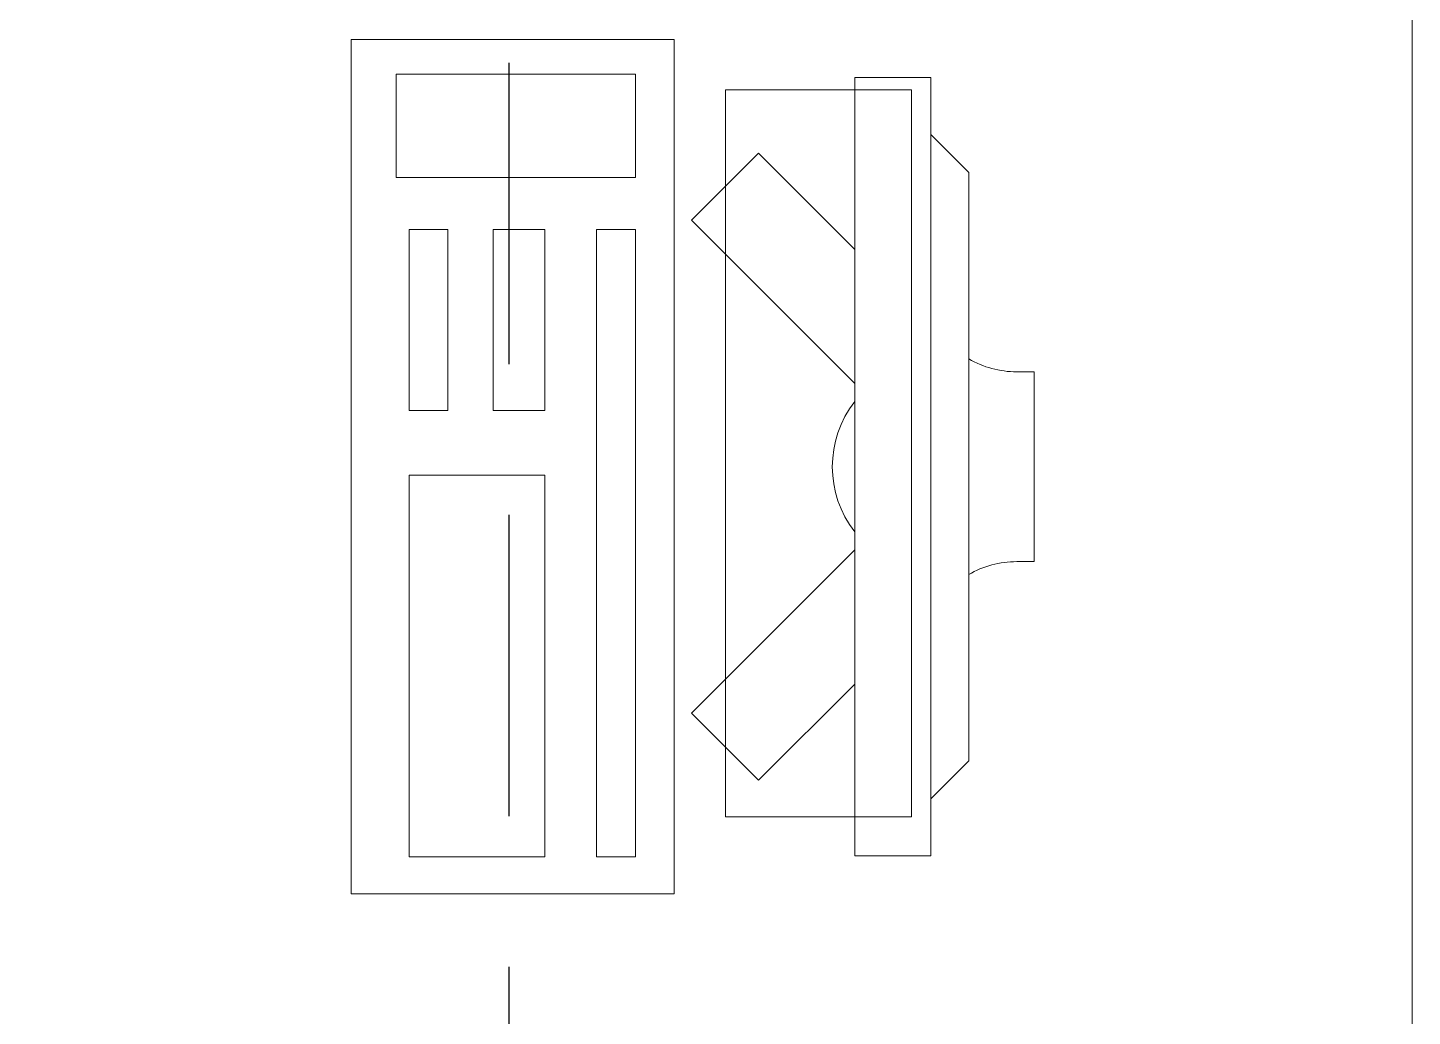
# Model space of a CAD drawing. Header units: inches. Extents: x -12418 to 242017, y -29325 to 19878.
# Drawn here: x 6534 to 7263, y -9497 to -8976 of the extents above; entities that cross this region are included whole.
import ezdxf

# ---------------------------------------------------------------- set-up
doc = ezdxf.new("R2010")
doc.units = ezdxf.units.IN
doc.header["$LTSCALE"] = 25
doc.header["$MEASUREMENT"] = 0
doc.linetypes.add('DASHDOT', pattern=[25.4, 12.7, -6.35, 0, -6.35])
doc.linetypes.add('HIDDEN', pattern=[9.525, 6.35, -3.175])
doc.layers.get('0').update_dxf_attribs({"color": 8})
for name, color, linetype, lineweight in [('00-Ground Floor$0$LOADING', 253, 'Continuous', 5), ('E-LITE-CLNG-CNDT', 6, 'DASHDOT', 35), ('E-POWR-FLOR-CNDT', 6, 'HIDDEN', 25)]:
    doc.layers.add(name, color=color, linetype=linetype, lineweight=lineweight)

# ---------------------------------------------------------------- blocks, each defined once
blk = doc.blocks.new('00-Ground Floor$0$ITCWLS1-P')
at = {"layer": '00-Ground Floor$0$LOADING'}
for p, q in [((-0.17, 0.45), (-0.17, 0)), ((-0.17, 0.45), (0, 0.45)), ((0, 0.45), (0, 0)), ((-0.14957, 0.43047), (-0.12914, 0.43047)), ((-0.12914, 0.43047), (-0.12914, 0.40893)), ((-0.26509, 0.43, 0), (-0.30509, 0.43, 0)), ((-0.30509, 0.43, 0), (-0.30509, 0.02, 0)), ((-0.26509, 0.43, 0), (-0.26509, 0.02, 0)), ((-0.197, 0.40939), (-0.295, 0.40939)), ((-0.295, 0.02639), (-0.295, 0.40939)), ((-0.197, 0.02639), (-0.197, 0.40939)), ((-0.32509, 0.38, 0), (-0.30509, 0.4, 0)), ((-0.32509, 0.38, 0), (-0.32509, 0.07, 0)), ((-0.35032, 0.275), (-0.35961, 0.275)), ((-0.35961, 0.175), (-0.35961, 0.275)), ((-0.35032, 0.175), (-0.35961, 0.175)), ((-0.32509, 0.07, 0), (-0.30509, 0.05, 0)), ((-0.197, 0.02639), (-0.295, 0.02639)), ((-0.30509, 0.02, 0), (-0.26509, 0.02, 0)), ((-0.17, 0), (0, 0))]:
    blk.add_line(p, q, dxfattribs=at)
at = {"layer": '00-Ground Floor$0$LOADING', "extrusion": (2.48281e-10, 3.18408e-10, -1)}
for p, q in [((-0.26509, 0.33952), (-0.21443, 0.39019)), ((-0.17907, 0.35483), (-0.21443, 0.39019)), ((-0.26509, 0.26881), (-0.17907, 0.35483))]:
    blk.add_line(p, q, dxfattribs=at)
at = {"layer": '00-Ground Floor$0$LOADING', "extrusion": (2.48281e-10, -3.18408e-10, -1)}
for p, q in [((-0.26509, 0.18119), (-0.17907, 0.09517)), ((-0.26509, 0.11048), (-0.21443, 0.05981)), ((-0.17907, 0.09517), (-0.21443, 0.05981))]:
    blk.add_line(p, q, dxfattribs=at)
at = {"layer": '00-Ground Floor$0$LOADING'}
for points in [[(-0.12914, 0.40893), (-0.12914, 0.09996), (-0.14957, 0.09996), (-0.14957, 0.43047)], [(-0.14957, 0.09997), (-0.14957, 0.09997), (-0.14957, 0.09997), (-0.14957, 0.09997), (-0.14957, 0.09997), (-0.14957, 0.09997), (-0.14957, 0.09997), (-0.14957, 0.09997), (-0.14957, 0.09997)], [(-0.14957, 0.09997), (-0.14957, 0.09997), (-0.14957, 0.09997), (-0.14957, 0.09997), (-0.14957, 0.09997), (-0.14957, 0.09997), (-0.14957, 0.09997), (-0.14957, 0.09997), (-0.14957, 0.09997), (-0.14957, 0.09997), (-0.14957, 0.09997), (-0.14957, 0.09997), (-0.14957, 0.09997), (-0.14957, 0.09997), (-0.14957, 0.09997), (-0.14957, 0.09997), (-0.14957, 0.09997), (-0.14957, 0.09997)], [(-0.14957, 0.09996), (-0.14957, 0.09996), (-0.14957, 0.09996), (-0.14957, 0.09996), (-0.14957, 0.09996), (-0.14957, 0.09996), (-0.14957, 0.09996), (-0.14957, 0.09996), (-0.14957, 0.09996), (-0.14957, 0.09996)], [(-0.14957, 0.09996), (-0.14957, 0.09996), (-0.14957, 0.09996), (-0.14957, 0.09996), (-0.14957, 0.09996), (-0.14957, 0.09996), (-0.14957, 0.09996)], [(-0.14957, 0.09997), (-0.14957, 0.09997), (-0.14957, 0.09997), (-0.14957, 0.09997), (-0.14957, 0.09997), (-0.14957, 0.09997), (-0.14957, 0.09997), (-0.14957, 0.09997), (-0.14957, 0.09997), (-0.14957, 0.09997)], [(-0.14957, 0.09997), (-0.14957, 0.09997), (-0.14957, 0.09997), (-0.14957, 0.09997), (-0.14957, 0.09997), (-0.14957, 0.09997), (-0.14957, 0.09997), (-0.14957, 0.09997), (-0.14957, 0.09997), (-0.14957, 0.09997), (-0.14957, 0.09997), (-0.14957, 0.09997), (-0.14957, 0.09997), (-0.14957, 0.09997), (-0.14957, 0.09997)], [(-0.14957, 0.09997), (-0.14957, 0.09997), (-0.14957, 0.09997), (-0.14957, 0.09997), (-0.14957, 0.09997), (-0.14957, 0.09997), (-0.14957, 0.09997), (-0.14957, 0.09997), (-0.14957, 0.09997), (-0.14957, 0.09997)], [(-0.14957, 0.09997), (-0.14957, 0.09997), (-0.14957, 0.09997), (-0.14957, 0.09997), (-0.14957, 0.09997), (-0.14957, 0.09997), (-0.14957, 0.09997), (-0.14957, 0.09997), (-0.14957, 0.09997), (-0.14957, 0.09997)], [(-0.14957, 0.09996), (-0.14957, 0.09996), (-0.14957, 0.09996), (-0.14957, 0.09996), (-0.14957, 0.09996), (-0.14957, 0.09996), (-0.14957, 0.09996), (-0.14957, 0.09996), (-0.14957, 0.09996), (-0.14957, 0.09996), (-0.14957, 0.09996), (-0.14957, 0.09996), (-0.14957, 0.09996), (-0.14957, 0.09996), (-0.14957, 0.09996), (-0.14957, 0.09996), (-0.14957, 0.09996), (-0.14957, 0.09996), (-0.14957, 0.09997), (-0.14957, 0.09997), (-0.14957, 0.09997), (-0.14957, 0.09997), (-0.14957, 0.09997), (-0.14957, 0.09997), (-0.14957, 0.09997), (-0.14957, 0.09997), (-0.14957, 0.09997), (-0.14957, 0.09997), (-0.14957, 0.09997), (-0.14957, 0.09997), (-0.14957, 0.09997), (-0.14957, 0.09997), (-0.14956, 0.09997), (-0.14956, 0.09997), (-0.14956, 0.09997), (-0.14956, 0.09996), (-0.14956, 0.09996), (-0.14956, 0.09996), (-0.14956, 0.09996), (-0.14956, 0.09996), (-0.14956, 0.09996), (-0.14956, 0.09996), (-0.14956, 0.09996), (-0.14956, 0.09996), (-0.14956, 0.09996), (-0.14956, 0.09996), (-0.14956, 0.09996), (-0.14956, 0.09996), (-0.14957, 0.09996), (-0.14957, 0.09996), (-0.14957, 0.09996), (-0.14957, 0.09996), (-0.14957, 0.09996), (-0.14957, 0.09996)], [(-0.14957, 0.09996), (-0.14957, 0.09996), (-0.14957, 0.09996), (-0.14957, 0.09996), (-0.14957, 0.09996), (-0.14957, 0.09996), (-0.14957, 0.09996), (-0.14957, 0.09996), (-0.14957, 0.09996), (-0.14957, 0.09996), (-0.14957, 0.09997), (-0.14957, 0.09997), (-0.14957, 0.09997), (-0.14957, 0.09996), (-0.14957, 0.09996), (-0.14957, 0.09996), (-0.14957, 0.09996), (-0.14957, 0.09996), (-0.14957, 0.09996), (-0.14957, 0.09997), (-0.14957, 0.09997), (-0.14957, 0.09997), (-0.14957, 0.09997), (-0.14957, 0.09997), (-0.14957, 0.09997), (-0.14957, 0.09997), (-0.14957, 0.09997), (-0.14957, 0.09997), (-0.14957, 0.09997), (-0.14957, 0.09997), (-0.14957, 0.09997), (-0.14957, 0.09997), (-0.14957, 0.09997), (-0.14957, 0.09997), (-0.14957, 0.09997), (-0.14957, 0.09997), (-0.14957, 0.09997), (-0.14957, 0.09997), (-0.14957, 0.09997), (-0.14957, 0.09997), (-0.14957, 0.09997), (-0.14957, 0.09997), (-0.14957, 0.09997), (-0.14957, 0.09997), (-0.14957, 0.09997), (-0.14957, 0.09997), (-0.14957, 0.09997), (-0.14957, 0.09997), (-0.14957, 0.09997), (-0.14957, 0.09997), (-0.14957, 0.09997), (-0.14957, 0.09997), (-0.14957, 0.09997), (-0.14957, 0.09997), (-0.14957, 0.09997), (-0.14957, 0.09997), (-0.14957, 0.09997), (-0.14957, 0.09997), (-0.14957, 0.09997), (-0.14957, 0.09997), (-0.14957, 0.09997), (-0.14957, 0.09997), (-0.14957, 0.09997), (-0.14957, 0.09997), (-0.14957, 0.09997), (-0.14957, 0.09997), (-0.14957, 0.09997), (-0.14957, 0.09997), (-0.14957, 0.09997), (-0.14957, 0.09997), (-0.14957, 0.09997), (-0.14957, 0.09997), (-0.14957, 0.09997), (-0.14957, 0.09997), (-0.14957, 0.09997), (-0.14957, 0.09997), (-0.14957, 0.09997), (-0.14957, 0.09997), (-0.14957, 0.09997), (-0.14957, 0.09997), (-0.14956, 0.09997), (-0.14957, 0.09997), (-0.14957, 0.09997), (-0.14957, 0.09997), (-0.14957, 0.09997), (-0.14956, 0.09997), (-0.14957, 0.09997), (-0.14957, 0.09997), (-0.14957, 0.09997), (-0.14957, 0.09997), (-0.14957, 0.09997), (-0.14957, 0.09997), (-0.14957, 0.09997), (-0.14957, 0.09997), (-0.14957, 0.09997), (-0.14957, 0.09997), (-0.14956, 0.09997), (-0.14957, 0.09996), (-0.14957, 0.09996), (-0.14957, 0.09996), (-0.14956, 0.09996), (-0.14957, 0.09996), (-0.14957, 0.09996), (-0.14957, 0.09996), (-0.14957, 0.09996), (-0.14957, 0.09996), (-0.14957, 0.09996), (-0.14957, 0.09996), (-0.14957, 0.09996), (-0.14957, 0.09996), (-0.14957, 0.09996)], [(-0.14957, 0.09996), (-0.14957, 0.09996), (-0.14957, 0.09996), (-0.14957, 0.09996), (-0.14957, 0.09996), (-0.14957, 0.09996), (-0.14957, 0.09996), (-0.14957, 0.09996)], [(-0.14957, 0.09996), (-0.14957, 0.09996), (-0.14957, 0.09996), (-0.14957, 0.09996), (-0.14957, 0.09996), (-0.14957, 0.09996), (-0.14957, 0.09996), (-0.14957, 0.09996), (-0.14957, 0.09996), (-0.14957, 0.09996), (-0.14957, 0.09996), (-0.14957, 0.09996), (-0.14957, 0.09996), (-0.14957, 0.09996), (-0.14957, 0.09996), (-0.14957, 0.09996), (-0.14957, 0.09996), (-0.14957, 0.09996), (-0.14957, 0.09996), (-0.14957, 0.09996), (-0.14957, 0.09996), (-0.14957, 0.09996), (-0.14957, 0.09996), (-0.14957, 0.09996), (-0.14957, 0.09996), (-0.14957, 0.09996), (-0.14957, 0.09996), (-0.14957, 0.09996), (-0.14957, 0.09996), (-0.14957, 0.09996), (-0.14957, 0.09996), (-0.14957, 0.09996), (-0.14957, 0.09996), (-0.14957, 0.09996), (-0.14957, 0.09996), (-0.14957, 0.09996), (-0.14957, 0.09996), (-0.14957, 0.09996), (-0.14957, 0.09996), (-0.14957, 0.09996), (-0.14957, 0.09996), (-0.14957, 0.09996), (-0.14957, 0.09996), (-0.14957, 0.09996), (-0.14957, 0.09996), (-0.14957, 0.09996), (-0.14957, 0.09996), (-0.14957, 0.09996), (-0.14956, 0.09996), (-0.14956, 0.09996), (-0.14956, 0.09996), (-0.14956, 0.09996), (-0.14957, 0.09996), (-0.14957, 0.09996), (-0.14957, 0.09996), (-0.14957, 0.09996), (-0.14957, 0.09996), (-0.14957, 0.09996), (-0.14956, 0.09996), (-0.14957, 0.09996), (-0.14957, 0.09996), (-0.14957, 0.09996), (-0.14957, 0.09996), (-0.14957, 0.09996), (-0.14957, 0.09996), (-0.14957, 0.09996), (-0.14957, 0.09996), (-0.14957, 0.09996), (-0.14957, 0.09996), (-0.14956, 0.09996), (-0.14956, 0.09996), (-0.14957, 0.09996), (-0.14957, 0.09996), (-0.14957, 0.09996), (-0.14957, 0.09996), (-0.14957, 0.09996), (-0.14957, 0.09996), (-0.14957, 0.09996), (-0.14957, 0.09996), (-0.14957, 0.09996), (-0.14957, 0.09996), (-0.14957, 0.09996), (-0.14957, 0.09996), (-0.14957, 0.09996), (-0.14957, 0.09996), (-0.14957, 0.09996), (-0.14957, 0.09996), (-0.14957, 0.09996), (-0.14957, 0.09996)], [(-0.14957, 0.09996), (-0.14957, 0.09996), (-0.14957, 0.09996), (-0.14957, 0.09996), (-0.14957, 0.09996), (-0.14957, 0.09996), (-0.14957, 0.09996), (-0.14957, 0.09996), (-0.14957, 0.09996), (-0.14957, 0.09996), (-0.14957, 0.09996), (-0.14957, 0.09996)], [(-0.14957, 0.09996), (-0.14957, 0.09996), (-0.14956, 0.09996), (-0.14956, 0.09996), (-0.14956, 0.09996), (-0.14956, 0.09996), (-0.14957, 0.09996)], [(-0.14957, 0.09996), (-0.14957, 0.09996), (-0.14957, 0.09996), (-0.14957, 0.09996), (-0.14957, 0.09996), (-0.14957, 0.09996), (-0.14957, 0.09996), (-0.14957, 0.09996), (-0.14957, 0.09996), (-0.14956, 0.09996), (-0.14956, 0.09996), (-0.14956, 0.09996), (-0.14956, 0.09996), (-0.14956, 0.09996), (-0.14956, 0.09996), (-0.14956, 0.09996), (-0.14957, 0.09996)]]:
    blk.add_lwpolyline(points, dxfattribs=at)
for points in [[(-0.1019, 0.43047), (-0.03039, 0.43047), (-0.03039, 0.22944), (-0.1019, 0.22944)], [(-0.1019, 0.19536), (-0.07466, 0.19536), (-0.07466, 0.09996), (-0.1019, 0.09996)], [(-0.03039, 0.19536), (-0.05082, 0.19536), (-0.05082, 0.09996), (-0.03039, 0.09996)], [(-0.14956, 0.09996), (-0.14956, 0.09996), (-0.14956, 0.09996), (-0.14956, 0.09996), (-0.14956, 0.09996), (-0.14956, 0.09996), (-0.14956, 0.09996), (-0.14956, 0.09996), (-0.14957, 0.09996), (-0.14957, 0.09996), (-0.14957, 0.09996), (-0.14957, 0.09996), (-0.14957, 0.09996), (-0.14957, 0.09996), (-0.14957, 0.09996), (-0.14957, 0.09996), (-0.14957, 0.09996), (-0.14957, 0.09996), (-0.14957, 0.09996), (-0.14957, 0.09996), (-0.14957, 0.09996), (-0.14957, 0.09996), (-0.14957, 0.09996), (-0.14957, 0.09996), (-0.14957, 0.09996), (-0.14957, 0.09996), (-0.14957, 0.09996), (-0.14957, 0.09996), (-0.14957, 0.09996), (-0.14957, 0.09996), (-0.14957, 0.09996), (-0.14957, 0.09996), (-0.14957, 0.09996), (-0.14957, 0.09996), (-0.14957, 0.09996), (-0.14957, 0.09996), (-0.14957, 0.09996), (-0.14957, 0.09996), (-0.14957, 0.09996), (-0.14957, 0.09996), (-0.14957, 0.09996), (-0.14957, 0.09996), (-0.14957, 0.09996), (-0.14957, 0.09996), (-0.14957, 0.09996), (-0.14957, 0.09996), (-0.14957, 0.09996), (-0.14957, 0.09996), (-0.14957, 0.09996), (-0.14957, 0.09996), (-0.14957, 0.09996), (-0.14957, 0.09996), (-0.14957, 0.09996), (-0.14957, 0.09996), (-0.14957, 0.09996), (-0.14957, 0.09996), (-0.14957, 0.09996), (-0.14956, 0.09996), (-0.14956, 0.09996), (-0.14956, 0.09996), (-0.14956, 0.09996), (-0.14956, 0.09996), (-0.14956, 0.09996), (-0.14956, 0.09996), (-0.14956, 0.09996), (-0.14956, 0.09996), (-0.14956, 0.09996), (-0.14956, 0.09996), (-0.14956, 0.09996), (-0.14956, 0.09996), (-0.14956, 0.09996), (-0.14956, 0.09996), (-0.14956, 0.09996), (-0.14956, 0.09996), (-0.14956, 0.09996), (-0.14956, 0.09996), (-0.14956, 0.09996), (-0.14956, 0.09996), (-0.14956, 0.09996), (-0.14956, 0.09996), (-0.14956, 0.09996), (-0.14956, 0.09996), (-0.14956, 0.09996), (-0.14956, 0.09996), (-0.14956, 0.09996), (-0.14956, 0.09996), (-0.14956, 0.09996), (-0.14956, 0.09996), (-0.14956, 0.09996), (-0.14957, 0.09996), (-0.14957, 0.09996), (-0.14957, 0.09996), (-0.14957, 0.09996), (-0.14957, 0.09996), (-0.14957, 0.09996), (-0.14957, 0.09996), (-0.14957, 0.09996), (-0.14957, 0.09996), (-0.14957, 0.09996), (-0.14957, 0.09996), (-0.14957, 0.09996), (-0.14957, 0.09996), (-0.14957, 0.09996), (-0.14957, 0.09996), (-0.14957, 0.09996), (-0.14957, 0.09996), (-0.14957, 0.09996), (-0.14957, 0.09996), (-0.14957, 0.09996), (-0.14957, 0.09996), (-0.14957, 0.09996), (-0.14957, 0.09996), (-0.14957, 0.09996), (-0.14957, 0.09996), (-0.14957, 0.09996), (-0.14957, 0.09996), (-0.14957, 0.09996), (-0.14957, 0.09996), (-0.14957, 0.09996), (-0.14957, 0.09996), (-0.14957, 0.09996), (-0.14957, 0.09996), (-0.14957, 0.09996), (-0.14957, 0.09996), (-0.14957, 0.09996), (-0.14957, 0.09996), (-0.14957, 0.09996), (-0.14957, 0.09996), (-0.14957, 0.09996), (-0.14957, 0.09996), (-0.14957, 0.09996), (-0.14957, 0.09996), (-0.14957, 0.09996), (-0.14957, 0.09996), (-0.14957, 0.09996), (-0.14957, 0.09996), (-0.14957, 0.09996), (-0.14957, 0.09996), (-0.14957, 0.09996), (-0.14957, 0.09996), (-0.14957, 0.09996), (-0.14957, 0.09996), (-0.14957, 0.09996), (-0.14957, 0.09996), (-0.14957, 0.09996), (-0.14957, 0.09996), (-0.14957, 0.09996), (-0.14957, 0.09996), (-0.14957, 0.09996), (-0.14957, 0.09996), (-0.14957, 0.09996), (-0.14957, 0.09996), (-0.14957, 0.09996), (-0.14957, 0.09996), (-0.14956, 0.09996), (-0.14956, 0.09996), (-0.14956, 0.09996), (-0.14956, 0.09996), (-0.14956, 0.09996), (-0.14956, 0.09996), (-0.14956, 0.09996), (-0.14956, 0.09996), (-0.14956, 0.09996), (-0.14956, 0.09996), (-0.14956, 0.09996), (-0.14956, 0.09996), (-0.14956, 0.09996), (-0.14956, 0.09996), (-0.14956, 0.09996), (-0.14956, 0.09996), (-0.14956, 0.09996), (-0.14956, 0.09996), (-0.14956, 0.09996), (-0.14956, 0.09996), (-0.14956, 0.09996), (-0.14956, 0.09996), (-0.14956, 0.09996), (-0.14956, 0.09996), (-0.14956, 0.09996), (-0.14956, 0.09996), (-0.14956, 0.09996), (-0.14956, 0.09996), (-0.14956, 0.09996), (-0.14956, 0.09996), (-0.14956, 0.09996), (-0.14956, 0.09996), (-0.14956, 0.09996), (-0.14956, 0.09996), (-0.14956, 0.09996), (-0.14956, 0.09996), (-0.14956, 0.09996), (-0.14956, 0.09996), (-0.14956, 0.09996), (-0.14956, 0.09996), (-0.14956, 0.09996), (-0.14956, 0.09996), (-0.14956, 0.09996), (-0.14956, 0.09996), (-0.14956, 0.09996), (-0.14956, 0.09996), (-0.14956, 0.09996), (-0.14957, 0.09996), (-0.14957, 0.09996), (-0.14957, 0.09996), (-0.14957, 0.09996), (-0.14957, 0.09996), (-0.14957, 0.09996), (-0.14957, 0.09996), (-0.14957, 0.09996), (-0.14957, 0.09996), (-0.14957, 0.09996), (-0.14957, 0.09996), (-0.14957, 0.09996), (-0.14957, 0.09996), (-0.14957, 0.09996), (-0.14957, 0.09996), (-0.14957, 0.09996), (-0.14957, 0.09996), (-0.14957, 0.09996), (-0.14957, 0.09996), (-0.14957, 0.09996), (-0.14957, 0.09996), (-0.14957, 0.09996), (-0.14957, 0.09996), (-0.14957, 0.09996), (-0.14957, 0.09996), (-0.14957, 0.09996), (-0.14957, 0.09996), (-0.14957, 0.09996), (-0.14957, 0.09996), (-0.14957, 0.09996), (-0.14957, 0.09996), (-0.14957, 0.09996), (-0.14957, 0.09996), (-0.14957, 0.09996), (-0.14956, 0.09996), (-0.14956, 0.09996), (-0.14956, 0.09996), (-0.14956, 0.09996), (-0.14956, 0.09996), (-0.14956, 0.09996), (-0.14956, 0.09996), (-0.14956, 0.09996), (-0.14956, 0.09996), (-0.14956, 0.09996), (-0.14956, 0.09996), (-0.14956, 0.09996), (-0.14956, 0.09996), (-0.14956, 0.09996), (-0.14956, 0.09996), (-0.14956, 0.09996), (-0.14956, 0.09996), (-0.14956, 0.09996), (-0.14956, 0.09996), (-0.14956, 0.09996), (-0.14956, 0.09996), (-0.14956, 0.09996), (-0.14956, 0.09996), (-0.14956, 0.09996), (-0.14956, 0.09996), (-0.14956, 0.09996), (-0.14956, 0.09996), (-0.14956, 0.09996), (-0.14956, 0.09996), (-0.14956, 0.09996), (-0.14956, 0.09996), (-0.14956, 0.09996), (-0.14956, 0.09996), (-0.14956, 0.09996), (-0.14956, 0.09996), (-0.14956, 0.09996), (-0.14956, 0.09996), (-0.14956, 0.09996), (-0.14956, 0.09996), (-0.14956, 0.09996), (-0.14956, 0.09996), (-0.14956, 0.09996)], [(-0.14957, 0.09996), (-0.14957, 0.09996), (-0.14957, 0.09996), (-0.14957, 0.09996), (-0.14957, 0.09996), (-0.14957, 0.09996), (-0.14957, 0.09996), (-0.14957, 0.09996), (-0.14957, 0.09996), (-0.14957, 0.09996), (-0.14957, 0.09996), (-0.14957, 0.09996), (-0.14957, 0.09996), (-0.14957, 0.09996), (-0.14957, 0.09996), (-0.14957, 0.09996), (-0.14957, 0.09996), (-0.14957, 0.09996), (-0.14957, 0.09996), (-0.14957, 0.09996), (-0.14957, 0.09996), (-0.14957, 0.09996), (-0.14957, 0.09996), (-0.14957, 0.09996), (-0.14957, 0.09996), (-0.14957, 0.09996), (-0.14957, 0.09996), (-0.14957, 0.09996), (-0.14957, 0.09996), (-0.14957, 0.09996), (-0.14957, 0.09996), (-0.14957, 0.09996), (-0.14957, 0.09996), (-0.14957, 0.09996), (-0.14957, 0.09996), (-0.14957, 0.09996), (-0.14957, 0.09996), (-0.14957, 0.09996), (-0.14957, 0.09996), (-0.14957, 0.09996), (-0.14957, 0.09996), (-0.14957, 0.09996), (-0.14957, 0.09996), (-0.14957, 0.09996), (-0.14957, 0.09996), (-0.14957, 0.09996), (-0.14957, 0.09996), (-0.14957, 0.09996), (-0.14957, 0.09996), (-0.14957, 0.09996), (-0.14957, 0.09996), (-0.14957, 0.09996), (-0.14957, 0.09996), (-0.14957, 0.09996), (-0.14957, 0.09996), (-0.14957, 0.09996), (-0.14957, 0.09996), (-0.14957, 0.09996), (-0.14957, 0.09996), (-0.14957, 0.09996), (-0.14957, 0.09996), (-0.14957, 0.09996), (-0.14957, 0.09996), (-0.14957, 0.09996), (-0.14957, 0.09996), (-0.14957, 0.09996), (-0.14957, 0.09996), (-0.14957, 0.09996), (-0.14957, 0.09996), (-0.14957, 0.09996), (-0.14957, 0.09996), (-0.14957, 0.09996), (-0.14957, 0.09996), (-0.14957, 0.09996), (-0.14957, 0.09996), (-0.14957, 0.09996), (-0.14957, 0.09996), (-0.14957, 0.09996), (-0.14957, 0.09996), (-0.14957, 0.09996), (-0.14957, 0.09996), (-0.14957, 0.09996), (-0.14957, 0.09996), (-0.14957, 0.09996), (-0.14957, 0.09996), (-0.14957, 0.09996), (-0.14957, 0.09996), (-0.14957, 0.09996), (-0.14957, 0.09996), (-0.14957, 0.09996), (-0.14957, 0.09996), (-0.14957, 0.09996), (-0.14957, 0.09996), (-0.14957, 0.09996), (-0.14957, 0.09996), (-0.14957, 0.09996), (-0.14957, 0.09996), (-0.14957, 0.09996), (-0.14957, 0.09996), (-0.14957, 0.09996), (-0.14957, 0.09996), (-0.14957, 0.09996), (-0.14957, 0.09996), (-0.14957, 0.09996), (-0.14957, 0.09996), (-0.14957, 0.09996), (-0.14957, 0.09996), (-0.14957, 0.09996), (-0.14957, 0.09996), (-0.14957, 0.09996), (-0.14957, 0.09996), (-0.14957, 0.09996), (-0.14957, 0.09996), (-0.14957, 0.09996), (-0.14957, 0.09996), (-0.14957, 0.09996), (-0.14957, 0.09996), (-0.14957, 0.09996), (-0.14957, 0.09996), (-0.14957, 0.09996), (-0.14957, 0.09996), (-0.14957, 0.09996), (-0.14957, 0.09996), (-0.14957, 0.09996), (-0.14957, 0.09996), (-0.14957, 0.09996), (-0.14957, 0.09996), (-0.14957, 0.09996), (-0.14957, 0.09996), (-0.14957, 0.09996), (-0.14957, 0.09996), (-0.14957, 0.09996), (-0.14957, 0.09996), (-0.14957, 0.09996), (-0.14957, 0.09996), (-0.14957, 0.09996), (-0.14957, 0.09996), (-0.14957, 0.09996), (-0.14957, 0.09996), (-0.14957, 0.09996), (-0.14957, 0.09996), (-0.14957, 0.09996), (-0.14957, 0.09996), (-0.14957, 0.09996), (-0.14957, 0.09996), (-0.14957, 0.09996), (-0.14957, 0.09996), (-0.14957, 0.09996), (-0.14957, 0.09996), (-0.14957, 0.09996), (-0.14957, 0.09996), (-0.14957, 0.09996), (-0.14957, 0.09996), (-0.14957, 0.09996), (-0.14957, 0.09996), (-0.14957, 0.09996), (-0.14957, 0.09996), (-0.14957, 0.09996), (-0.14957, 0.09996), (-0.14957, 0.09996), (-0.14957, 0.09996), (-0.14957, 0.09996), (-0.14957, 0.09996), (-0.14957, 0.09996), (-0.14957, 0.09996), (-0.14957, 0.09996), (-0.14957, 0.09996), (-0.14957, 0.09996), (-0.14957, 0.09996), (-0.14957, 0.09996), (-0.14957, 0.09996), (-0.14957, 0.09996), (-0.14957, 0.09996), (-0.14957, 0.09996), (-0.14957, 0.09996), (-0.14957, 0.09996), (-0.14957, 0.09996), (-0.14957, 0.09996), (-0.14957, 0.09996), (-0.14957, 0.09996), (-0.14957, 0.09996), (-0.14957, 0.09996), (-0.14957, 0.09996), (-0.14957, 0.09996), (-0.14957, 0.09996), (-0.14957, 0.09996), (-0.14957, 0.09996), (-0.14957, 0.09996), (-0.14957, 0.09996), (-0.14957, 0.09996), (-0.14957, 0.09996), (-0.14957, 0.09996), (-0.14957, 0.09996), (-0.14957, 0.09996), (-0.14957, 0.09996), (-0.14957, 0.09996), (-0.14957, 0.09996), (-0.14957, 0.09996), (-0.14957, 0.09996), (-0.14957, 0.09996), (-0.14957, 0.09996), (-0.14957, 0.09996), (-0.14957, 0.09996), (-0.14957, 0.09996), (-0.14957, 0.09996), (-0.14957, 0.09996), (-0.14957, 0.09996), (-0.14957, 0.09996), (-0.14957, 0.09996), (-0.14957, 0.09996), (-0.14957, 0.09996), (-0.14957, 0.09996), (-0.14957, 0.09996), (-0.14957, 0.09996)], [(-0.14957, 0.09996), (-0.14957, 0.09996), (-0.14957, 0.09996), (-0.14957, 0.09996), (-0.14957, 0.09996), (-0.14957, 0.09996), (-0.14957, 0.09996), (-0.14957, 0.09996), (-0.14957, 0.09996), (-0.14957, 0.09996), (-0.14957, 0.09996), (-0.14957, 0.09996), (-0.14957, 0.09996), (-0.14957, 0.09996), (-0.14957, 0.09996), (-0.14957, 0.09996), (-0.14957, 0.09996), (-0.14957, 0.09996), (-0.14957, 0.09996), (-0.14957, 0.09996), (-0.14957, 0.09996), (-0.14957, 0.09996), (-0.14957, 0.09996), (-0.14957, 0.09996), (-0.14957, 0.09996), (-0.14957, 0.09996), (-0.14957, 0.09996), (-0.14957, 0.09996), (-0.14957, 0.09996), (-0.14957, 0.09996), (-0.14957, 0.09996), (-0.14957, 0.09996), (-0.14957, 0.09996), (-0.14957, 0.09996), (-0.14957, 0.09996), (-0.14957, 0.09996), (-0.14957, 0.09996), (-0.14957, 0.09996), (-0.14957, 0.09996), (-0.14957, 0.09996), (-0.14957, 0.09996), (-0.14957, 0.09996), (-0.14957, 0.09996), (-0.14957, 0.09996), (-0.14957, 0.09996), (-0.14957, 0.09996), (-0.14957, 0.09996), (-0.14957, 0.09996), (-0.14957, 0.09996), (-0.14957, 0.09996), (-0.14957, 0.09996), (-0.14957, 0.09996), (-0.14957, 0.09996), (-0.14957, 0.09996), (-0.14957, 0.09996), (-0.14957, 0.09996), (-0.14957, 0.09996), (-0.14957, 0.09996), (-0.14957, 0.09996), (-0.14957, 0.09996), (-0.14957, 0.09996), (-0.14957, 0.09996), (-0.14957, 0.09996), (-0.14957, 0.09996), (-0.14957, 0.09996), (-0.14957, 0.09996), (-0.14957, 0.09996), (-0.14957, 0.09996), (-0.14957, 0.09996), (-0.14957, 0.09996), (-0.14957, 0.09996), (-0.14957, 0.09996), (-0.14957, 0.09996), (-0.14957, 0.09996), (-0.14957, 0.09996), (-0.14957, 0.09996), (-0.14957, 0.09996), (-0.14957, 0.09996), (-0.14957, 0.09996), (-0.14957, 0.09996), (-0.14957, 0.09996), (-0.14957, 0.09996), (-0.14957, 0.09996), (-0.14957, 0.09996), (-0.14957, 0.09996), (-0.14957, 0.09996), (-0.14957, 0.09996), (-0.14957, 0.09996), (-0.14957, 0.09996), (-0.14957, 0.09996), (-0.14957, 0.09996), (-0.14957, 0.09996), (-0.14957, 0.09996), (-0.14957, 0.09996), (-0.14957, 0.09996), (-0.14957, 0.09996), (-0.14957, 0.09996), (-0.14957, 0.09996), (-0.14957, 0.09996), (-0.14957, 0.09996), (-0.14957, 0.09996), (-0.14957, 0.09996), (-0.14957, 0.09996), (-0.14957, 0.09996), (-0.14957, 0.09996), (-0.14957, 0.09996), (-0.14957, 0.09996), (-0.14957, 0.09996), (-0.14957, 0.09996), (-0.14957, 0.09996), (-0.14957, 0.09996), (-0.14957, 0.09996), (-0.14957, 0.09996), (-0.14957, 0.09996), (-0.14957, 0.09996), (-0.14957, 0.09996), (-0.14957, 0.09996), (-0.14957, 0.09996), (-0.14957, 0.09996), (-0.14957, 0.09996), (-0.14957, 0.09996), (-0.14957, 0.09996), (-0.14957, 0.09996), (-0.14957, 0.09996), (-0.14957, 0.09996), (-0.14957, 0.09996), (-0.14957, 0.09996), (-0.14957, 0.09996), (-0.14957, 0.09996), (-0.14957, 0.09996), (-0.14957, 0.09996), (-0.14957, 0.09996), (-0.14957, 0.09996), (-0.14957, 0.09996), (-0.14957, 0.09996), (-0.14957, 0.09996), (-0.14957, 0.09996), (-0.14957, 0.09996), (-0.14957, 0.09996), (-0.14957, 0.09996), (-0.14957, 0.09996), (-0.14957, 0.09996), (-0.14957, 0.09996), (-0.14957, 0.09996), (-0.14957, 0.09996), (-0.14957, 0.09996), (-0.14957, 0.09996), (-0.14957, 0.09996), (-0.14957, 0.09996), (-0.14957, 0.09996), (-0.14957, 0.09996), (-0.14957, 0.09996), (-0.14957, 0.09996), (-0.14957, 0.09996), (-0.14957, 0.09996), (-0.14957, 0.09996), (-0.14957, 0.09996), (-0.14957, 0.09996), (-0.14957, 0.09996), (-0.14957, 0.09996), (-0.14957, 0.09996), (-0.14957, 0.09996), (-0.14957, 0.09996), (-0.14957, 0.09996), (-0.14957, 0.09996), (-0.14957, 0.09996), (-0.14957, 0.09996), (-0.14957, 0.09996), (-0.14957, 0.09996), (-0.14957, 0.09996), (-0.14957, 0.09996), (-0.14957, 0.09996), (-0.14957, 0.09996), (-0.14957, 0.09996), (-0.14957, 0.09996), (-0.14957, 0.09996), (-0.14957, 0.09996), (-0.14957, 0.09996), (-0.14957, 0.09996), (-0.14957, 0.09996), (-0.14957, 0.09996), (-0.14957, 0.09996), (-0.14957, 0.09996), (-0.14957, 0.09996), (-0.14957, 0.09996), (-0.14957, 0.09996), (-0.14957, 0.09996), (-0.14957, 0.09996), (-0.14957, 0.09996), (-0.14957, 0.09996), (-0.14957, 0.09996), (-0.14957, 0.09996), (-0.14957, 0.09996), (-0.14957, 0.09996), (-0.14957, 0.09996), (-0.14957, 0.09996), (-0.14957, 0.09996), (-0.14957, 0.09996), (-0.14957, 0.09996), (-0.14957, 0.09996), (-0.14957, 0.09996), (-0.14957, 0.09996), (-0.14957, 0.09996), (-0.14957, 0.09996), (-0.14957, 0.09996), (-0.14957, 0.09996), (-0.14957, 0.09996), (-0.14957, 0.09996), (-0.14957, 0.09996), (-0.14957, 0.09996), (-0.14957, 0.09996), (-0.14957, 0.09996), (-0.14957, 0.09996), (-0.14957, 0.09996), (-0.14957, 0.09996), (-0.14957, 0.09996), (-0.14957, 0.09996), (-0.14957, 0.09996), (-0.14957, 0.09996)], [(-0.14957, 0.0727), (-0.02358, 0.0727), (-0.02358, 0.01818), (-0.14957, 0.01818)]]:
    blk.add_lwpolyline(points, close=True, dxfattribs=at)
for centre, radius, start, end in [((-0.35032, 0.325), 0.05, 270, 300.30934), ((-0.3089, 0.225), 0.05564, 321.94311, 38.05689), ((-0.35032, 0.125), 0.05, 59.69066, 90)]:
    blk.add_arc(centre, radius, start, end, dxfattribs=at)
blk = doc.blocks.new('00-Ground Floor$0$GF21043-P')
at = {"color": 0}
blk.add_line((0.8, 0.75), (-0.8, 0.75), dxfattribs=at)
blk = doc.blocks.new('00-Ground Floor')
at = {"layer": '00-Ground Floor$0$LOADING', "extrusion": (1.19929e-18, -8.17187e-07, 1), "xscale": 1000.000000000002, "yscale": 1000.000000000002, "zscale": 1000.000000000002, "rotation": 270}
blk.add_blockref('00-Ground Floor$0$GF21043-P', (6512.93, -9192.43, 0.01), dxfattribs=at)
at = {"layer": '00-Ground Floor$0$LOADING', "extrusion": (2.20203e-06, -2.34751e-05, 1), "xscale": 1000.000000000001, "yscale": 1000.000000000001, "zscale": 1000.000000000001, "rotation": 179.9985892363079}
blk.add_blockref('00-Ground Floor$0$ITCWLS1-P', (6704.31, -8982.05, 0.23), dxfattribs=at)

msp = doc.modelspace()

# ---------------------------------------------------------------- linework, layer by layer
at = {"layer": 'E-POWR-FLOR-CNDT', "elevation": 0}
msp.add_lwpolyline([(5581.67, -4271.17), (5705.42, -4394.91), (6712.24, -4394.91, -0.414214), (6787.24, -4469.91), (6787.24, -9755.04), (6925.88, -9893.68)], format="xyb", dxfattribs=at)

# ---------------------------------------------------------------- block references
at = {"layer": 'E-LITE-CLNG-CNDT'}
msp.add_blockref('00-Ground Floor', (0, 0), dxfattribs=at)

doc.saveas('drawing.dxf')
